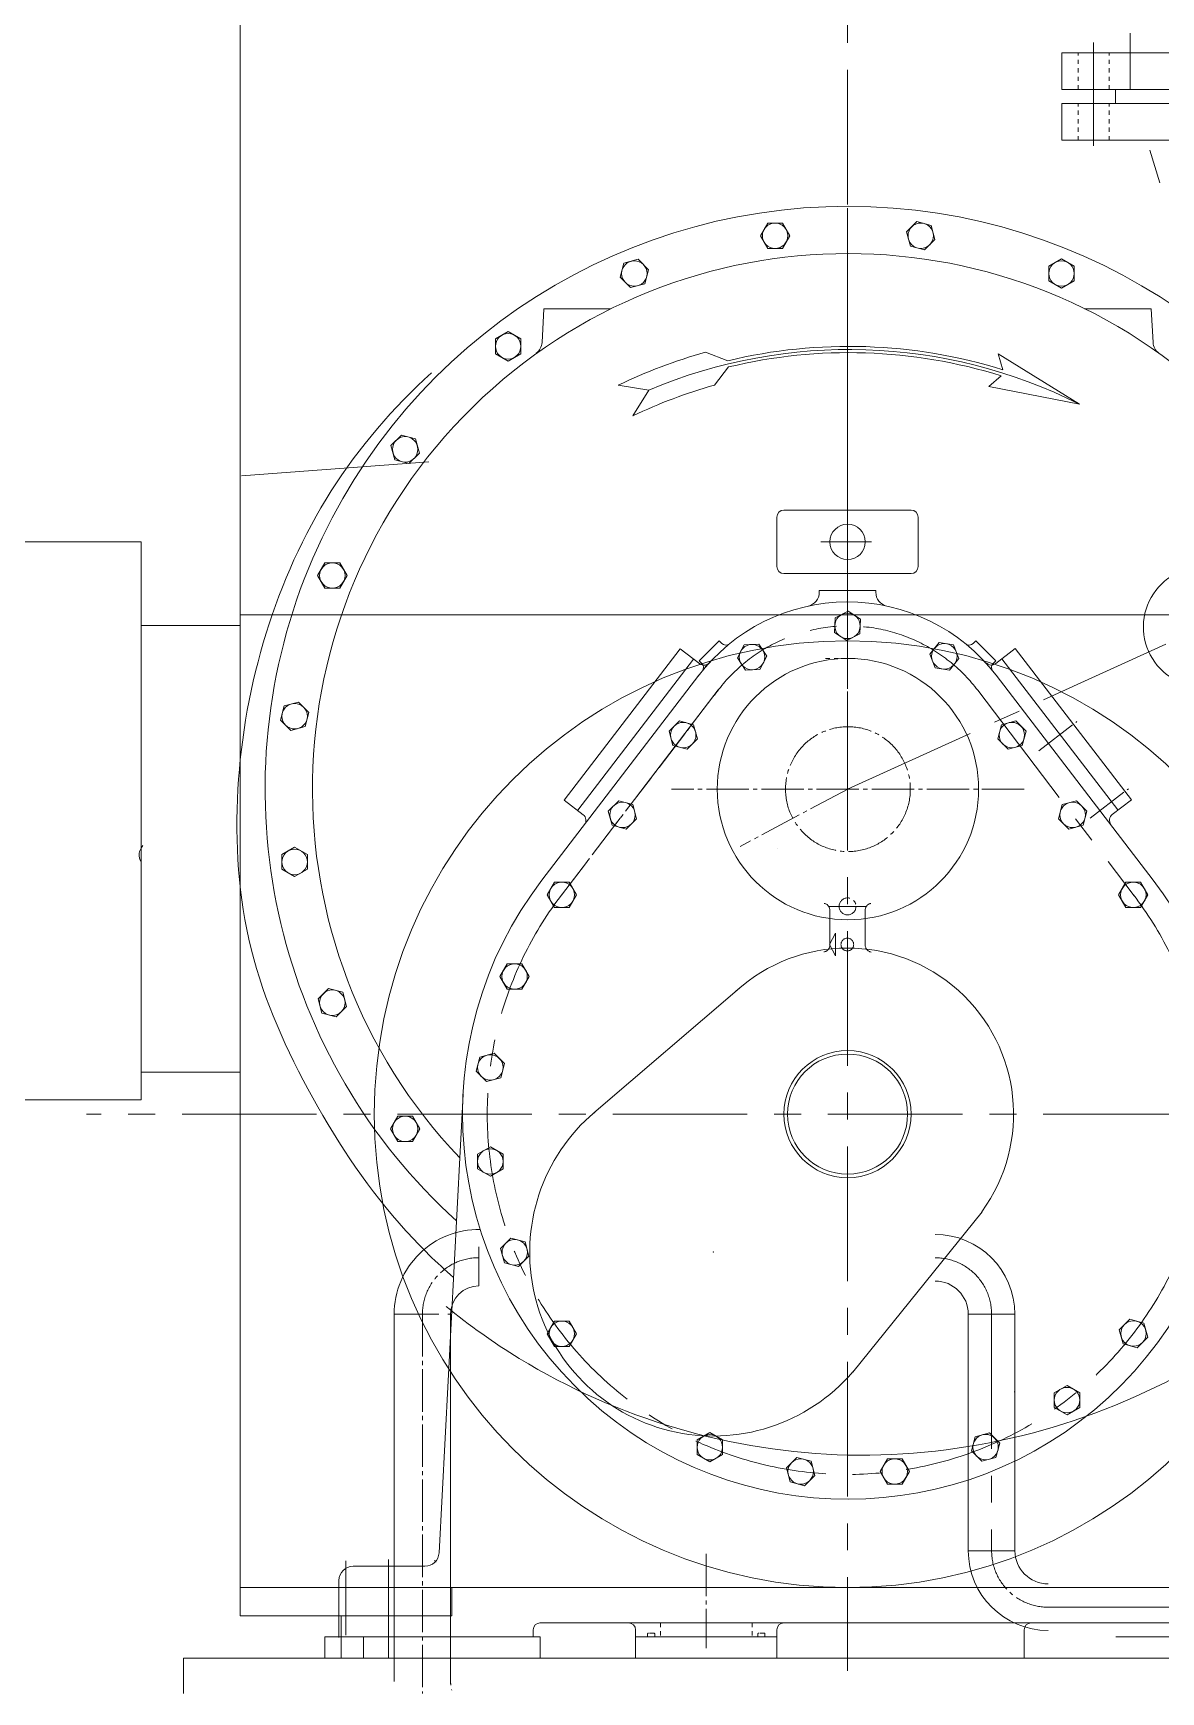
# Model space of a CAD drawing. Header units: inches. Extents: x 0 to 26418, y 0 to 20128.
# Drawn here: x 4620 to 5418, y 13870 to 15044 of the extents above; entities that cross this region are included whole.
import ezdxf

# ---------------------------------------------------------------- set-up
doc = ezdxf.new("R2010")
doc.units = ezdxf.units.IN
doc.header["$MEASUREMENT"] = 0
for name, pattern in [('CENTER', [50.8, 31.75, -6.35, 6.35, -6.35]), ('EB_DASH', [6, 3, -3]), ('EB_DASHDOT', [39, 30, -3, 3, -3]), ('EB_DASHDOTDOT', [45, 30, -3, 3, -3, 3, -3])]:
    doc.linetypes.add(name, pattern=pattern)
for name, color, linetype, lineweight in [('CAXA0', 7, 'Continuous', 5), ('CAXA1', 5, 'CENTER', 5), ('CAXA2', 6, 'EB_DASH', 5), ('CAXAEB0', 7, 'Continuous', 5), ('CAXA中心线层', 5, 'CENTER', 5), ('CAXA细实线层', 7, 'Continuous', 5), ('CAXA虚线层', 96, 'EB_DASH', 5)]:
    doc.layers.add(name, color=color, linetype=linetype, lineweight=lineweight)

msp = doc.modelspace()

# ---------------------------------------------------------------- linework, layer by layer
at = {"color": 7, "lineweight": 5}
for p, q in [((4766.49, 13924.03), (4766.49, 15529.03)), ((5739.93, 15030.22), (5396.43, 15030.22)), ((5739.93, 15004.22), (5396.43, 15004.22)), ((4696.49, 14684.03), (4261.49, 14684.03)), ((4696.49, 14289.03), (4696.49, 14684.03)), ((5626.49, 14632.31), (4766.49, 14632.31)), ((4766.49, 14624.93), (4696.49, 14624.93)), ((4983.84, 14434.24), (4989.03, 14443.24)), ((4989.03, 14443.24), (4999.43, 14443.24)), ((4999.43, 14443.24), (5004.62, 14434.24)), ((4989.03, 14425.24), (4983.84, 14434.24)), ((5004.62, 14434.24), (4999.43, 14425.24)), ((4999.43, 14425.24), (4989.03, 14425.24)), ((4766.49, 14308.6), (4696.49, 14308.6)), ((4261.49, 14289.03), (4696.49, 14289.03)), ((5626.49, 13944.03), (4766.49, 13944.03)), ((4916.49, 13924.03), (4916.49, 13944.03)), ((4916.49, 13924.03), (4766.49, 13924.03))]:
    msp.add_line(p, q, dxfattribs=at)
for centre, radius in [((5196.49, 14279.03), 335), ((4994.23, 14434.24), 9), ((5196.49, 14279.03), 45), ((5196.49, 14279.03), 42.5)]:
    msp.add_circle(centre, radius, dxfattribs=at)
at = {"layer": 'CAXA0', "color": 7, "lineweight": 5}
for p, q in [((5396.43, 15004.22), (5396.43, 15044.03)), ((5348.18, 15030.22), (5396.43, 15030.22)), ((5348.18, 15004.22), (5348.18, 15030.22)), ((5348.18, 15004.22), (5396.43, 15004.22)), ((5386.11, 14994.22), (5386.11, 15004.22)), ((5348.18, 14968.22), (5348.18, 14994.22)), ((5348.18, 14994.22), (5788.18, 14994.22)), ((5348.18, 14968.22), (5788.18, 14968.22)), ((5417.46, 14938.22), (5410.36, 14961.18)), ((4981.49, 14849.03), (4980.23, 14825.14)), ((4981.49, 14849.03), (5028.77, 14849.03)), ((5411.49, 14849.03), (5364.21, 14849.03)), ((5411.49, 14849.03), (5412.74, 14825.14)), ((4900.01, 14740.6), (4767.49, 14730.82)), ((5146.49, 14701.53), (5146.49, 14666.53)), ((5241.49, 14706.53), (5151.49, 14706.53)), ((5246.49, 14701.53), (5246.49, 14666.53)), ((5241.49, 14661.53), (5151.49, 14661.53)), ((5078, 14608.42), (4995.87, 14501.28)), ((5091.89, 14597.77), (5078, 14608.42)), ((5105.62, 14614.04), (5091.48, 14599.9)), ((5107.54, 14612.11), (5105.62, 14614.04)), ((5285.42, 14612.11), (5287.35, 14614.04)), ((5287.35, 14614.04), (5301.49, 14599.9)), ((5301.34, 14597.88), (5315.24, 14608.54)), ((5315.24, 14608.54), (5397.37, 14501.39)), ((5005.56, 14494.19), (5087.52, 14601.12)), ((5093.4, 14597.97), (5091.48, 14599.9)), ((5299.56, 14597.97), (5301.49, 14599.9)), ((5387.68, 14494.3), (5305.72, 14601.23)), ((5091.32, 14589.64), (4980.21, 14444.68)), ((5301.64, 14589.64), (5412.76, 14444.7)), ((5009.36, 14490.94), (4995.87, 14501.28)), ((5383.87, 14491.05), (5397.37, 14501.39)), ((5120.05, 14368.27), (5016.92, 14279.93)), ((4924.36, 14293.17), (4907.35, 13968.51)), ((5291.67, 14209.87), (5200.2, 14096.51)), ((4875.56, 14137.7), (4875.56, 13877.59)), ((4915.51, 14137.43), (4915.51, 13877.77)), ((5281.95, 14137.39), (5314.95, 14137.39)), ((5281.95, 14137.39), (5281.95, 13970.04)), ((5314.95, 14137.39), (5314.95, 13970.04)), ((5314.95, 13970.04), (5281.95, 13970.04)), ((4871.49, 13963.81), (4871.49, 13901.54)), ((4836.49, 13949.03), (4836.49, 13908.6)), ((4973.99, 13914.03), (4973.99, 13909.03)), ((4978.79, 13919.03), (5446.49, 13919.03)), ((5413.99, 13919.03), (4978.99, 13919.03)), ((5046.49, 13914.03), (5046.49, 13909.03)), ((5146.49, 13914.03), (5146.49, 13909.03)), ((5321.49, 13914.03), (5321.49, 13894.03)), ((4978.99, 13909.03), (4826.49, 13909.03)), ((4941.49, 13909.03), (4836.49, 13909.03)), ((4853.99, 13909.03), (4853.99, 13894.03)), ((4875.02, 13909.03), (4864.03, 13909.03)), ((4936.52, 13909.03), (4864.03, 13909.03)), ((4936.53, 13909.03), (4869.03, 13909.03)), ((4871.49, 13909.03), (4871.49, 13894.03)), ((4978.99, 13909.03), (4978.99, 13894.03)), ((5046.49, 13909.03), (5146.49, 13909.03)), ((5526.5, 13909.03), (5386.45, 13909.03)), ((4726.49, 13894.03), (6012.53, 13894)), ((4726.49, 13894.03), (4726.49, 13869.03))]:
    msp.add_line(p, q, dxfattribs=at)
for centre, radius in [((5196.49, 14684.03), 12.5), ((5196.75, 14509.03), 92.5)]:
    msp.add_circle(centre, radius, dxfattribs=at)
for centre, radius, start, end in [((5196.75, 14509.03), 412.5, 312.10754, 227.79919), ((5196.75, 14509.03), 379, 316.35627, 223.53538), ((5151.49, 14701.53), 5, 90, 180), ((5241.49, 14701.53), 5, 0, 90), ((5151.49, 14666.53), 5, 180, 270), ((5241.49, 14666.53), 5, 270, 0), ((5448.4, 14623.76), 42.5, 105.77658, 301.4095), ((5196.48, 14509.03), 132.5, 37.47275, 142.88333), ((5110.37, 14614.94), 4, 225, 309.11307), ((5282.59, 14614.94), 4, 230.88693, 315), ((5094.94, 14601.74), 5, 232.52943, 317.6051), ((5090.57, 14595.14), 4, 320.88674, 45), ((5298.3, 14601.85), 5, 222.3949, 307.47057), ((5302.39, 14595.14), 4, 135, 219.11326), ((5006.32, 14486.97), 5, 322.52943, 52.52943), ((5386.92, 14487.08), 5, 127.47057, 217.47057), ((4705.09, 14462.25), 10, 137.19672, 210), ((5196.49, 14278.91), 272.5, 142.53058, 37.6954), ((5196.49, 14279.03), 117.5, 323.96957, 132.26458), ((5101.49, 14181.2), 130, 130.23496, 319.36966), ((4935.59, 14137.43), 60.03, 89.17544, 180), ((5258.45, 14137.39), 56.5, 0, 90), ((4935.59, 14137.43), 20.08, 90, 180), ((5258.45, 14137.39), 23.5, 0, 90), ((5338.45, 13970.04), 56.5, 180, 270), ((5338.45, 13970.04), 23.5, 180, 270), ((4846.49, 13949.03), 10, 90, 180), ((4897.36, 13969.03), 10, 270, 357), ((4904.02, 13962.03), 1, 0, 90), ((4978.99, 13914.03), 5, 90, 180), ((5041.49, 13914.03), 5, 0, 90), ((5151.49, 13914.03), 5, 90, 180), ((5326.49, 13914.03), 5, 90, 180)]:
    msp.add_arc(centre, radius, start, end, dxfattribs=at)
for points, knots in [([(4901.98, 14803.54), (4874.86, 14779.06), (4826.21, 14722.55), (4780.58, 14620.1), (4760.34, 14509.04), (4767.73, 14393.95), (4815.46, 14288.69), (4866.94, 14211.62), (4905.69, 14173.79), (4917.57, 14163.44)], [0, 0, 0, 0, 109.8829922, 220.9444768, 333.3112665, 447.1161044, 561.5093752, 676.6818167, 723.9177044, 723.9177044, 723.9177044, 723.9177044]), ([(4912.33, 14142.94), (4928.75, 14129.51), (4979.3, 14093.52), (5074.38, 14051.53), (5197, 14032.18), (5321.07, 14046.27), (5438.11, 14091.71), (5539.8, 14166.52), (5620.08, 14265.07), (5671.12, 14382.35), (5691.13, 14509.34), (5681.55, 14594.99), (5671.64, 14636.47)], [0, 0, 0, 0, 63.6446384, 185.9295379, 308.9995278, 432.778207, 557.2414921, 682.4266609, 808.4220085, 935.1883799, 1062.7072686, 1191.0112662, 1191.0112662, 1191.0112662, 1191.0112662])]:
    msp.add_open_spline(points, degree=3, knots=knots, dxfattribs=at)
at = {"layer": 'CAXA1', "linetype": 'CENTER', "lineweight": 5, "ltscale": 3}
for p, q in [((5196.49, 15627.71), (5196.49, 13884.94)), ((5370.68, 14994.22), (5370.68, 15037.42)), ((5370.68, 14964.26), (5370.68, 15000.07)), ((5196.49, 14509.03), (5618.97, 14701.39)), ((5105, 14579.19), (4993.92, 14433.92)), ((5288.66, 14578.98), (5399.41, 14433.47)), ((5735.09, 14279.03), (4657.89, 14279.03)), ((5298.45, 14137.39), (5298.45, 13970.04)), ((4841.49, 13962.79), (4841.49, 13910.37)), ((5907.68, 13930.04), (5338.45, 13930.04))]:
    msp.add_line(p, q, dxfattribs=at)
for centre, radius, start, end in [((5196.75, 14509.03), 115.5, 37.27364, 144.83856), ((5196.49, 14279.03), 255, 142.40945, 37.50055), ((5258.45, 14137.39), 40, 0, 90)]:
    msp.add_arc(centre, radius, start, end, dxfattribs=at)
at = {"layer": 'CAXA2', "color": 7, "linetype": 'EB_DASH', "lineweight": 5}
for p, q in [((5359.68, 15004.22), (5359.68, 15030.22)), ((5381.68, 15004.22), (5381.68, 15030.22))]:
    msp.add_line(p, q, dxfattribs=at)
at = {"layer": 'CAXAEB0', "color": 7, "lineweight": 5}
for p, q in [((5140, 14909.65), (5134.8, 14900.65)), ((5150.39, 14909.65), (5140, 14909.65)), ((5155.59, 14900.65), (5150.39, 14909.65)), ((5245.62, 14910.69), (5238.27, 14903.34)), ((5255.66, 14908), (5245.62, 14910.69)), ((5134.8, 14900.65), (5140, 14891.65)), ((5150.39, 14891.65), (5155.59, 14900.65)), ((5238.27, 14903.34), (5240.96, 14893.3)), ((5251, 14890.61), (5258.35, 14897.96)), ((5258.35, 14897.96), (5255.66, 14908)), ((5140, 14891.65), (5150.39, 14891.65)), ((5240.96, 14893.3), (5251, 14890.61)), ((5038.24, 14881.31), (5035.55, 14871.27)), ((5048.28, 14884), (5038.24, 14881.31)), ((5055.63, 14876.65), (5048.28, 14884)), ((5052.94, 14866.62), (5055.63, 14876.65)), ((5347.91, 14884.36), (5338.91, 14879.16)), ((5338.91, 14879.16), (5338.91, 14868.77)), ((5356.91, 14879.16), (5347.91, 14884.36)), ((5356.91, 14868.77), (5356.91, 14879.16)), ((5035.55, 14871.27), (5042.9, 14863.93)), ((5042.9, 14863.93), (5052.94, 14866.62)), ((5338.91, 14868.77), (5347.91, 14863.57)), ((5347.91, 14863.57), (5356.91, 14868.77)), ((4956.29, 14832.8), (4947.29, 14827.6)), ((4947.29, 14827.6), (4947.29, 14817.21)), ((4965.29, 14827.6), (4956.29, 14832.8)), ((4965.29, 14817.21), (4965.29, 14827.6)), ((4947.29, 14817.21), (4956.29, 14812.01)), ((4956.29, 14812.01), (4965.29, 14817.21)), ((4880.69, 14759.53), (4873.34, 14752.18)), ((4890.73, 14756.84), (4880.69, 14759.53)), ((4893.42, 14746.8), (4890.73, 14756.84)), ((4873.34, 14752.18), (4876.03, 14742.14)), ((4886.07, 14739.45), (4893.42, 14746.8)), ((4876.03, 14742.14), (4886.07, 14739.45)), ((4826.62, 14669.19), (4821.43, 14660.19)), ((4837.02, 14669.19), (4826.62, 14669.19)), ((4842.21, 14660.19), (4837.02, 14669.19)), ((4821.43, 14660.19), (4826.62, 14651.19)), ((4826.62, 14651.19), (4837.02, 14651.19)), ((4837.02, 14651.19), (4842.21, 14660.19)), ((5216.5, 14649.53), (5176.5, 14649.53)), ((5176.5, 14648.34), (5176.5, 14649.53)), ((5216.5, 14648.33), (5216.5, 14649.53)), ((5187.77, 14630.19), (5187.22, 14619.81)), ((5197.03, 14634.91), (5187.77, 14630.19)), ((5205.74, 14629.25), (5197.03, 14634.91)), ((5205.2, 14618.87), (5205.74, 14629.25)), ((5187.22, 14619.81), (5195.94, 14614.15)), ((5195.94, 14614.15), (5205.2, 14618.87)), ((5123.2, 14611.19), (5118.48, 14601.93)), ((5133.58, 14611.73), (5123.2, 14611.19)), ((5139.24, 14603.02), (5133.58, 14611.73)), ((5134.52, 14593.76), (5139.24, 14603.02)), ((5261.3, 14612.71), (5254.76, 14604.63)), ((5254.76, 14604.63), (5258.48, 14594.93)), ((5271.56, 14611.08), (5261.3, 14612.71)), ((5275.29, 14601.38), (5271.56, 14611.08)), ((5118.48, 14601.93), (5124.14, 14593.21)), ((5124.14, 14593.21), (5134.52, 14593.76)), ((5258.48, 14594.93), (5268.75, 14593.3)), ((5268.75, 14593.3), (5275.29, 14601.38)), ((4797.78, 14567.94), (4795.09, 14557.9)), ((4807.82, 14570.63), (4797.78, 14567.94)), ((4815.17, 14563.28), (4807.82, 14570.63)), ((4795.09, 14557.9), (4802.44, 14550.55)), ((4812.48, 14553.24), (4815.17, 14563.28)), ((5070.14, 14549.97), (5077.49, 14557.32)), ((5077.49, 14557.32), (5087.53, 14554.63)), ((5315.48, 14557.32), (5305.44, 14554.63)), ((5322.83, 14549.97), (5315.48, 14557.32)), ((4802.44, 14550.55), (4812.48, 14553.24)), ((5072.83, 14539.93), (5070.14, 14549.97)), ((5090.22, 14544.59), (5082.87, 14537.24)), ((5087.53, 14554.63), (5090.22, 14544.59)), ((5305.44, 14554.63), (5302.75, 14544.59)), ((5302.75, 14544.59), (5310.1, 14537.24)), ((5320.14, 14539.93), (5322.83, 14549.97)), ((5082.87, 14537.24), (5072.83, 14539.93)), ((5310.1, 14537.24), (5320.14, 14539.93)), ((5027.15, 14493.47), (5034.5, 14500.81)), ((5034.5, 14500.81), (5044.53, 14498.12)), ((5044.53, 14498.12), (5047.22, 14488.09)), ((5348.44, 14498.12), (5345.75, 14488.09)), ((5358.48, 14500.81), (5348.44, 14498.12)), ((5365.83, 14493.47), (5358.48, 14500.81)), ((5029.84, 14483.43), (5027.15, 14493.47)), ((5047.22, 14488.09), (5039.87, 14480.74)), ((5345.75, 14488.09), (5353.1, 14480.74)), ((5363.14, 14483.43), (5365.83, 14493.47)), ((5039.87, 14480.74), (5029.84, 14483.43)), ((5353.1, 14480.74), (5363.14, 14483.43)), ((4805.13, 14467.87), (4796.13, 14462.67)), ((4796.13, 14462.67), (4796.13, 14452.28)), ((4814.13, 14462.67), (4805.13, 14467.87)), ((4814.13, 14452.28), (4814.13, 14462.67)), ((4796.13, 14452.28), (4805.13, 14447.08)), ((4805.13, 14447.08), (4814.13, 14452.28)), ((5393.55, 14443.24), (5388.35, 14434.24)), ((5403.94, 14443.24), (5393.55, 14443.24)), ((5409.13, 14434.24), (5403.94, 14443.24)), ((5388.35, 14434.24), (5393.55, 14425.24)), ((5403.94, 14425.24), (5409.13, 14434.24)), ((5393.55, 14425.24), (5403.94, 14425.24)), ((4955.65, 14385.4), (4950.45, 14376.4)), ((4966.04, 14385.4), (4955.65, 14385.4)), ((4971.24, 14376.4), (4966.04, 14385.4)), ((4950.45, 14376.4), (4955.65, 14367.4)), ((4966.04, 14367.4), (4971.24, 14376.4)), ((4829.13, 14367.91), (4821.78, 14360.56)), ((4821.78, 14360.56), (4824.47, 14350.52)), ((4839.17, 14365.22), (4829.13, 14367.91)), ((4841.86, 14355.18), (4839.17, 14365.22)), ((4955.65, 14367.4), (4966.04, 14367.4)), ((4824.47, 14350.52), (4834.51, 14347.83)), ((4834.51, 14347.83), (4841.86, 14355.18)), ((4946.33, 14322.12), (4936.29, 14319.43)), ((4953.68, 14314.78), (4946.33, 14322.12)), ((4936.29, 14319.43), (4933.6, 14309.4)), ((4950.99, 14304.74), (4953.68, 14314.78)), ((4933.6, 14309.4), (4940.95, 14302.05)), ((4940.95, 14302.05), (4950.99, 14304.74)), ((4878.18, 14277.57), (4872.98, 14268.57)), ((4888.57, 14277.57), (4878.18, 14277.57)), ((4893.77, 14268.57), (4888.57, 14277.57)), ((4872.98, 14268.57), (4878.18, 14259.57)), ((4888.57, 14259.57), (4893.77, 14268.57)), ((4878.18, 14259.57), (4888.57, 14259.57)), ((4943.67, 14255.91), (4934.67, 14250.71)), ((4952.67, 14250.71), (4943.67, 14255.91)), ((4934.67, 14250.71), (4934.67, 14240.32)), ((4934.67, 14240.32), (4943.67, 14235.12)), ((4943.67, 14235.12), (4952.67, 14240.32)), ((4952.67, 14240.32), (4952.67, 14250.71)), ((4958.24, 14191.25), (4950.89, 14183.91)), ((4950.89, 14183.91), (4953.58, 14173.87)), ((4968.28, 14188.56), (4958.24, 14191.25)), ((4970.97, 14178.53), (4968.28, 14188.56)), ((4953.58, 14173.87), (4963.62, 14171.18)), ((4963.62, 14171.18), (4970.97, 14178.53)), ((5396.19, 14133.79), (5388.84, 14126.44)), ((5406.22, 14131.1), (5396.19, 14133.79)), ((4989.04, 14132.58), (4983.85, 14123.58)), ((4983.85, 14123.58), (4989.04, 14114.58)), ((4999.44, 14132.58), (4989.04, 14132.58)), ((5004.63, 14123.58), (4999.44, 14132.58)), ((4999.44, 14114.58), (5004.63, 14123.58)), ((5388.84, 14126.44), (5391.53, 14116.4)), ((5408.91, 14121.06), (5406.22, 14131.1)), ((4989.04, 14114.58), (4999.44, 14114.58)), ((5391.53, 14116.4), (5401.57, 14113.71)), ((5401.57, 14113.71), (5408.91, 14121.06)), ((5351.82, 14087.05), (5342.82, 14081.85)), ((5360.82, 14081.85), (5351.82, 14087.05)), ((5342.82, 14081.85), (5342.82, 14071.46)), ((5360.82, 14071.46), (5360.82, 14081.85)), ((5342.82, 14071.46), (5351.82, 14066.26)), ((5351.82, 14066.26), (5360.82, 14071.46)), ((5099, 14053.65), (5090, 14048.46)), ((5108, 14048.46), (5099, 14053.65)), ((5296.87, 14053.38), (5286.83, 14050.69)), ((5304.22, 14046.04), (5296.87, 14053.38)), ((5090, 14048.46), (5090, 14038.07)), ((5108, 14038.07), (5108, 14048.46)), ((5286.83, 14050.69), (5284.14, 14040.66)), ((5284.14, 14040.66), (5291.49, 14033.31)), ((5301.53, 14036), (5304.22, 14046.04)), ((5090, 14038.07), (5099, 14032.87)), ((5099, 14032.87), (5108, 14038.07)), ((5160.62, 14036.1), (5153.27, 14028.75)), ((5153.27, 14028.75), (5155.96, 14018.71)), ((5170.66, 14033.41), (5160.62, 14036.1)), ((5173.35, 14023.37), (5170.66, 14033.41)), ((5224.69, 14035.09), (5219.49, 14026.09)), ((5235.08, 14035.09), (5224.69, 14035.09)), ((5240.28, 14026.09), (5235.08, 14035.09)), ((5291.49, 14033.31), (5301.53, 14036)), ((5155.96, 14018.71), (5166, 14016.02)), ((5166, 14016.02), (5173.35, 14023.37)), ((5219.49, 14026.09), (5224.69, 14017.09)), ((5224.69, 14017.09), (5235.08, 14017.09)), ((5235.08, 14017.09), (5240.28, 14026.09))]:
    msp.add_line(p, q, dxfattribs=at)
at = {"layer": 'CAXAEB0', "color": 7, "linetype": 'EB_DASHDOTDOT', "lineweight": 5}
for p, q in [((5183.99, 14423.3), (5183.99, 14398.75)), ((5208.99, 14423.3), (5208.99, 14398.7)), ((5188.04, 14407.09), (5183.67, 14399.02)), ((5188.04, 14407.09), (5188.04, 14391.03)), ((5183.67, 14399.02), (5188.04, 14391.03))]:
    msp.add_line(p, q, dxfattribs=at)
at = {"layer": 'CAXAEB0', "color": 7, "lineweight": 5}
for centre in [(5145.19, 14900.65), (5248.31, 14900.65), (5045.59, 14873.96), (5347.91, 14873.96), (4956.29, 14822.41), (4883.38, 14749.49), (4831.82, 14660.19), (5196.48, 14624.53), (5128.86, 14602.47), (5265.02, 14603.01), (4805.13, 14560.59), (5080.18, 14547.28), (5312.79, 14547.28), (5037.19, 14490.78), (5355.79, 14490.78), (4805.13, 14457.47), (5398.74, 14434.24), (4960.84, 14376.4), (4831.82, 14357.87), (4943.64, 14312.09), (4883.38, 14268.57), (4943.67, 14245.51), (4960.93, 14181.22), (4994.24, 14123.58), (5398.88, 14123.75), (5351.82, 14076.66), (5099, 14043.26), (5294.18, 14043.35), (5163.31, 14026.06), (5229.89, 14026.09)]:
    msp.add_circle(centre, 9, dxfattribs=at)
at = {"layer": 'CAXAEB0', "color": 7, "linetype": 'EB_DASHDOTDOT', "lineweight": 5}
for centre, radius in [((5196.49, 14426.03), 6), ((5196.33, 14399.03), 4.5)]:
    msp.add_circle(centre, radius, dxfattribs=at)
for centre, start, end in [((5178.99, 14423.3), 0, 78.46302), ((5213.99, 14423.3), 101.53698, 179.99999), ((5178.99, 14398.75), 278.24319, 360), ((5213.99, 14398.7), 180, 261.61168)]:
    msp.add_arc(centre, 5, start, end, dxfattribs=at)
at = {"layer": 'CAXAEB0', "color": 7, "linetype": 'Continuous', "lineweight": 5}
for p in [(5196.49, 14509.03), (5196.49, 14509.03), (5101.49, 14181.33)]:
    msp.add_point(p, dxfattribs=at)
at = {"layer": 'CAXA中心线层', "linetype": 'EB_DASHDOT', "lineweight": 5}
for p, q in [((5370.68, 14964.26), (5370.68, 15000.07)), ((5196.49, 14509.03), (5196.49, 14920.07)), ((4807.26, 14733.75), (4807.11, 14733.84)), ((5196.49, 14670.03), (5196.49, 14708.03)), ((5177.49, 14684.03), (5215.49, 14684.03)), ((5196.5, 14615.76), (5196.5, 14653.38)), ((5105, 14579.19), (4993.92, 14433.93)), ((5331.79, 14536.17), (5358.88, 14556.94)), ((5321.59, 14509.03), (5071.91, 14509.03)), ((5196.75, 14509.06), (5120.51, 14468.51)), ((5368.29, 14488.55), (5395.38, 14509.32)), ((5209.8, 14426.03), (5183.17, 14426.03)), ((5101.49, 14181.18), (5101.53, 14181.2)), ((4895.59, 14137.43), (4895.59, 13869.03)), ((5096.49, 13967.86), (5096.49, 13901.16)), ((5338.45, 13930.04), (5570.27, 13930.04))]:
    msp.add_line(p, q, dxfattribs=at)
at = {"layer": 'CAXA中心线层', "lineweight": 5}
for p, q in [((5180.99, 14684.03), (5211.99, 14684.03)), ((4935.59, 14157.51), (4935.59, 14180.43)), ((4875.56, 14137.43), (4915.51, 14137.43)), ((5314.5, 14082.54), (5314.95, 14082.54))]:
    msp.add_line(p, q, dxfattribs=at)
at = {"layer": 'CAXA中心线层', "linetype": 'EB_DASHDOT', "lineweight": 5}
msp.add_circle((5196.75, 14509.03), 44.17, dxfattribs=at)
for centre, start, end in [((4935.59, 14137.43), 90, 180.00001), ((5338.45, 13970.04), 180, 270.00002)]:
    msp.add_arc(centre, 40, start, end, dxfattribs=at)
at = {"layer": 'CAXA细实线层', "color": 7, "linetype": 'Continuous', "lineweight": 5}
for p, q in [((5095.85, 14818.21), (5111.75, 14812.2)), ((5360.76, 14781.42), (5303.21, 14817.01)), ((5303.21, 14817.01), (5306.38, 14805.79)), ((5102.37, 14795.03), (5112.3, 14807.78)), ((5034.15, 14794.85), (5055.83, 14791.45)), ((5044.62, 14773.16), (5055.83, 14791.45)), ((5305.15, 14801.54), (5296.43, 14793.91)), ((5360.76, 14781.42), (5296.43, 14793.91)), ((5102.79, 14602.72), (5095.72, 14595.65))]:
    msp.add_line(p, q, dxfattribs=at)
at = {"layer": 'CAXA细实线层', "color": 7, "lineweight": 5}
for p, q in [((4935.59, 14185), (4935.59, 14157.51)), ((4846.49, 13959.03), (4897.36, 13959.03)), ((4848.11, 13924.03), (4838.11, 13924.03)), ((4838.11, 13894.03), (4838.11, 13924.03)), ((4826.49, 13909.03), (4826.49, 13894.03)), ((5046.49, 13909.03), (5046.49, 13894.31)), ((5146.49, 13909.03), (5146.49, 13894.03))]:
    msp.add_line(p, q, dxfattribs=at)
for centre, start, end in [((4970.25, 14825.67), 305.51448, 357), ((5422.73, 14825.67), 183, 234.48552), ((5166.5, 14648.34), 282.14502, 0), ((5226.5, 14648.33), 180, 257.83862)]:
    msp.add_arc(centre, 10, start, end, dxfattribs=at)
at = {"layer": 'CAXA细实线层', "color": 7, "linetype": 'Continuous', "lineweight": 5}
for radius, start, end in [(375.54, 105.69627, 115.77603), (363.5, 63.30389, 112.93086), (365.71, 72.67195, 103.55379), (361.29, 72.65767, 103.6323), (351.46, 105.69627, 115.77603)]:
    msp.add_arc((5197.45, 14456.67), radius, start, end, dxfattribs=at)
at = {"layer": 'CAXA虚线层', "color": 7, "linetype": 'EB_DASH', "lineweight": 5}
for p, q in [((5359.68, 14968.22), (5359.68, 14994.22)), ((5381.68, 14968.22), (5381.68, 14994.22)), ((5180.96, 14601.53), (5202.66, 14601.53)), ((5147.17, 14467.03), (5147.03, 14467.03)), ((5054.99, 13911.18), (5054.99, 13909.03)), ((5059.39, 13911.78), (5055.59, 13911.78)), ((5059.99, 13911.18), (5059.99, 13909.03)), ((5063.99, 13919.03), (5063.99, 13909.03)), ((5128.99, 13919.03), (5128.99, 13909.03)), ((5132.99, 13911.18), (5132.99, 13909.03)), ((5137.39, 13911.78), (5133.59, 13911.78)), ((5137.99, 13911.18), (5137.99, 13909.03))]:
    msp.add_line(p, q, dxfattribs=at)
for centre, radius, start, end in [((5055.59, 13911.18), 0.6, 90, 180), ((5059.39, 13911.18), 0.6, 0, 90), ((5133.59, 13911.18), 0.6, 90, 180), ((5137.39, 13911.18), 0.6, 0, 90), ((4940.51, 13877.77), 25, 180, 195)]:
    msp.add_arc(centre, radius, start, end, dxfattribs=at)

doc.saveas('drawing.dxf')
